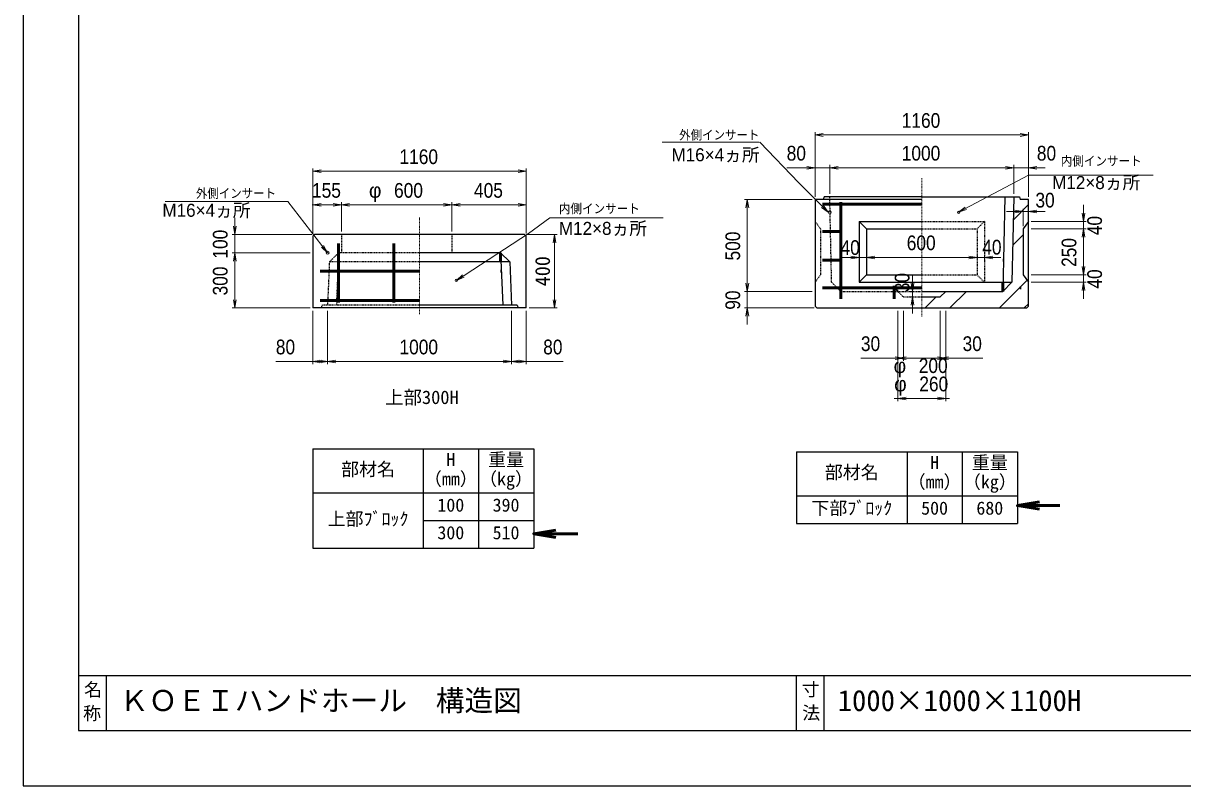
# Model space of a CAD drawing. Units: millimetres, scale not verified. Extents: x -210 to 210, y -148 to 148.
# Drawn here: x -210 to 0, y -148.5 to -10.3 of the extents above; entities that cross this region are included whole.
import ezdxf
from ezdxf.enums import TextEntityAlignment as Align

# ---------------------------------------------------------------- set-up
doc = ezdxf.new("R2010")
doc.units = ezdxf.units.MM
doc.linetypes.add('USER1', pattern=[12.95, 6.35, -3.175, 0.25, -3.175])
doc.linetypes.add('USER2', pattern=[4.7625, 3.175, -1.5875])
doc.layers.add('0-0', color=7, linetype='Continuous')
for name, color, linetype, lineweight in [('0-1_0', 9, 'Continuous', 25), ('0-2_dims', 2, 'Continuous', 13), ('0-3_pen1実線', 4, 'Continuous', 13), ('0-4_pen2実線', 3, 'Continuous', 13), ('0-5_pen3実線', 7, 'Continuous', 25), ('0-6_pen4実線', 6, 'Continuous', 25), ('0-7_pen1一点', 4, 'USER1', 13), ('0-8_pen2破線', 3, 'USER2', 25), ('0-9_鉄筋１', 7, 'Continuous', 50), ('0-A_鉄筋２', 7, 'Continuous', 50)]:
    doc.layers.add(name, color=color, linetype=linetype, lineweight=lineweight)
doc.styles.add('ＭＳ ゴシック', font='')
doc.styles.add('ＭＳ Ｐゴシック', font='')
doc.styles.get('ＭＳ ゴシック').set_extended_font_data('MS Gothic')
doc.styles.get('ＭＳ Ｐゴシック').set_extended_font_data('MS PGothic')

# ---------------------------------------------------------------- blocks, each defined once
blk = doc.blocks.new('部分図 1')
at = {"layer": '0-1_0'}
blk.add_lwpolyline([(0, 0), (12600, 0), (12600, 8910), (0, 8910)], close=True, dxfattribs=at)
at = {"layer": '0-2_dims'}
for p, q in [((4302, 3202), (4302, 3552.21)), ((5462, 3537.21), (4302, 3537.21)), ((5462, 3202), (5462, 3552.21)), ((1573.43, 3002), (1573.43, 3355.21)), ((2733.43, 3340.21), (1573.43, 3340.21)), ((2733.43, 3002), (2733.43, 3355.21)), ((4302, 3359.17), (4147.91, 3359.17)), ((4302, 3202), (4302, 3374.17)), ((4302, 3359.17), (4382, 3359.17)), ((4382, 3217), (4382, 3374.17)), ((4382, 3217), (4382, 3374.17)), ((4382, 3359.17), (4472, 3359.17)), ((4382, 3359.17), (5382, 3359.17)), ((5382, 3359.17), (5292, 3359.17)), ((5382, 3217), (5382, 3374.17)), ((5382, 3217), (5382, 3374.17)), ((5382, 3359.17), (5462, 3359.17)), ((5462, 3202), (5462, 3374.17)), ((5462, 3359.17), (5552, 3359.17)), ((1573.43, 3157.26), (1569.11, 3157.26)), ((1573.43, 3002), (1573.43, 3172.26)), ((1728.43, 3157.26), (1573.43, 3157.26)), ((1728.43, 3012), (1728.43, 3172.26)), ((1728.43, 3012), (1728.43, 3172.26)), ((1728.43, 3157.26), (1732.74, 3157.26)), ((1728.43, 3157.26), (2328.43, 3157.26)), ((2328.43, 3012), (2328.43, 3172.26)), ((2328.43, 3012), (2328.43, 3172.26)), ((2328.43, 3157.26), (2733.43, 3157.26)), ((2733.43, 3002), (2733.43, 3172.26)), ((4287, 3187), (3919, 3187)), ((3934, 2687), (3934, 3187)), ((5760.74, 3067), (5760.74, 3157)), ((1149.43, 2997), (1149.43, 3087)), ((5432, 3121.11), (5342, 3121.11)), ((5432, 3042), (5432, 3136.11)), ((5432, 3121.11), (5462, 3121.11)), ((5462, 3082), (5462, 3136.11)), ((5462, 3121.11), (5552, 3121.11)), ((5477, 3067), (5775.74, 3067)), ((5477, 3027), (5775.74, 3027)), ((5477, 3027), (5775.74, 3027)), ((5760.74, 3027), (5760.74, 3067)), ((5760.74, 3027), (5760.74, 2937)), ((5760.74, 3027), (5760.74, 2777)), ((1568.43, 2997), (1134.43, 2997)), ((1149.43, 2897), (1149.43, 2997)), ((1558.43, 2897), (1134.43, 2897)), ((1558.43, 2897), (1134.43, 2897)), ((1149.43, 2897), (1149.43, 2597)), ((1149.43, 2897), (1149.43, 2807)), ((4542, 2872), (4452, 2872)), ((4542, 2872), (4542, 2857)), ((4582, 2872), (4542, 2872)), ((4582, 2872), (4582, 2887)), ((4582, 2872), (4582, 2857)), ((4582, 2872), (4672, 2872)), ((4582, 2872), (5182, 2872)), ((5182, 2872), (5092, 2872)), ((5182, 2872), (5182, 2887)), ((5182, 2887), (5182, 2857)), ((5182, 2872), (5222, 2872)), ((5222, 2887), (5222, 2857)), ((5222, 2872), (5312, 2872)), ((5760.74, 2777), (5760.74, 2867)), ((3934, 2687), (3934, 2777)), ((4832, 2687), (4832, 2777)), ((5477, 2777), (5775.74, 2777)), ((5477, 2777), (5775.74, 2777)), ((5760.74, 2777), (5760.74, 2737)), ((5477, 2737), (5775.74, 2737)), ((5760.74, 2737), (5760.74, 2647)), ((4287, 2687), (3919, 2687)), ((4287, 2687), (3919, 2687)), ((3934, 2687), (3934, 2597)), ((4832, 2687), (4817, 2687)), ((4832, 2657), (4817, 2657)), ((4832, 2657), (4832, 2687)), ((4832, 2657), (4832, 2567)), ((1558.43, 2597), (1134.43, 2597)), ((4297, 2597), (3919, 2597)), ((3934, 2597), (3934, 2507)), ((1573.43, 2582), (1573.43, 2291)), ((1653.43, 2582), (1653.43, 2291)), ((1653.43, 2582), (1653.43, 2291)), ((2653.43, 2582), (2653.43, 2291)), ((2653.43, 2582), (2653.43, 2291)), ((2733.43, 2582), (2733.43, 2291)), ((4752, 2582), (4752, 2309)), ((4752, 2582), (4752, 2090)), ((4782, 2582), (4782, 2309)), ((4782, 2582), (4782, 2309)), ((4982, 2582), (4982, 2309)), ((4982, 2582), (4982, 2309)), ((5012, 2582), (5012, 2309)), ((5012, 2582), (5012, 2090)), ((1653.43, 2306), (2653.43, 2306)), ((4782, 2324), (4692, 2324)), ((4782, 2324), (4982, 2324)), ((4982, 2324), (5072, 2324)), ((4752, 2105), (4732, 2105)), ((4752, 2105), (5012, 2105)), ((5012, 2105), (5032, 2105))]:
    blk.add_line(p, q, dxfattribs=at)
at = {"layer": '0-2_dims', "lineweight": 18}
for p, q in [((3999.12, 3497.43), (3470.73, 3497.43)), ((5521.9, 3318.8), (6138.37, 3318.8)), ((1392.57, 3174.91), (771.1, 3174.91)), ((2860.85, 3087.28), (3477.32, 3087.28)), ((2738.43, 2997), (2901.43, 2997)), ((2886.43, 2997), (2886.43, 2597)), ((2748.43, 2597), (2901.43, 2597))]:
    blk.add_line(p, q, dxfattribs=at)
at = {"layer": '0-2_dims', "lineweight": 50}
for p, q in [((5401.61, 1523.5), (5632, 1523.5)), ((2773.43, 1370.2), (3014, 1370.2))]:
    blk.add_line(p, q, dxfattribs=at)
at = {"layer": '0-2_dims'}
for points in [[(4347, 3544.71), (4302, 3537.21), (4347, 3529.71)], [(5417, 3529.71), (5462, 3537.21), (5417, 3544.71)], [(4374, 3117), (4213.85, 3277.15), (4001.97, 3497.43)], [(1618.43, 3347.71), (1573.43, 3340.21), (1618.43, 3332.71)], [(2688.43, 3332.71), (2733.43, 3340.21), (2688.43, 3347.71)], [(4257, 3351.67), (4302, 3359.17), (4257, 3366.67)], [(4427, 3366.67), (4382, 3359.17), (4427, 3351.67)], [(4427, 3366.67), (4382, 3359.17), (4427, 3351.67)], [(5337, 3351.67), (5382, 3359.17), (5337, 3366.67)], [(5337, 3351.67), (5382, 3359.17), (5337, 3366.67)], [(5507, 3366.67), (5462, 3359.17), (5507, 3351.67)], [(5082, 3117), (5462, 3318.8), (5537.45, 3318.8)], [(1653.43, 2897), (1437.57, 3174.91), (1392.57, 3174.91)], [(1618.43, 3164.76), (1573.43, 3157.26), (1618.43, 3149.76)], [(1683.43, 3149.76), (1728.43, 3157.26), (1683.43, 3164.76)], [(1773.43, 3164.76), (1728.43, 3157.26), (1773.43, 3149.76)], [(2283.43, 3149.76), (2328.43, 3157.26), (2283.43, 3164.76)], [(2373.43, 3164.76), (2328.43, 3157.26), (2373.43, 3149.76)], [(2688.43, 3149.76), (2733.43, 3157.26), (2688.43, 3164.76)], [(3941.5, 3142), (3934, 3187), (3926.5, 3142)], [(4336.88, 3143.52), (4374, 3117), (4347.48, 3154.12)], [(2353.43, 2747), (2744.57, 3002), (2860.85, 3087.28)], [(5118.23, 3144.73), (5082, 3117), (5125.26, 3131.48)], [(5387, 3113.61), (5432, 3121.11), (5387, 3128.61)], [(5507, 3128.61), (5462, 3121.11), (5507, 3113.61)], [(5753.24, 3112), (5760.74, 3067), (5768.24, 3112)], [(1141.93, 3042), (1149.43, 2997), (1156.93, 3042)], [(5768.24, 2982), (5760.74, 3027), (5753.24, 2982)], [(5768.24, 2982), (5760.74, 3027), (5753.24, 2982)], [(1619.9, 2927.94), (1653.43, 2897), (1631.75, 2937.14)], [(1156.93, 2852), (1149.43, 2897), (1141.93, 2852)], [(1156.93, 2852), (1149.43, 2897), (1141.93, 2852)], [(4497, 2864.5), (4542, 2872), (4497, 2879.5)], [(4627, 2879.5), (4582, 2872), (4627, 2864.5)], [(4627, 2879.5), (4582, 2872), (4627, 2864.5)], [(5137, 2864.5), (5182, 2872), (5137, 2879.5)], [(5137, 2864.5), (5182, 2872), (5137, 2879.5)], [(5267, 2879.5), (5222, 2872), (5267, 2864.5)], [(2387.03, 2777.86), (2353.43, 2747), (2395.22, 2765.29)], [(5753.24, 2822), (5760.74, 2777), (5768.24, 2822)], [(5753.24, 2822), (5760.74, 2777), (5768.24, 2822)], [(3926.5, 2732), (3934, 2687), (3941.5, 2732)], [(3926.5, 2732), (3934, 2687), (3941.5, 2732)], [(4824.5, 2732), (4832, 2687), (4839.5, 2732)], [(5768.24, 2692), (5760.74, 2737), (5753.24, 2692)], [(4839.5, 2612), (4832, 2657), (4824.5, 2612)], [(1141.93, 2642), (1149.43, 2597), (1156.93, 2642)], [(3941.5, 2552), (3934, 2597), (3926.5, 2552)], [(4737, 2316.5), (4782, 2324), (4737, 2331.5)], [(4737, 2316.5), (4782, 2324), (4737, 2331.5)], [(4797, 2331.5), (4752, 2324), (4797, 2316.5)], [(4967, 2316.5), (5012, 2324), (4967, 2331.5)], [(5027, 2331.5), (4982, 2324), (5027, 2316.5)], [(5027, 2331.5), (4982, 2324), (5027, 2316.5)], [(1653.43, 2306), (1573.43, 2306), (1372.6, 2306)], [(1618.43, 2313.5), (1573.43, 2306), (1618.43, 2298.5)], [(1608.43, 2298.5), (1653.43, 2306), (1608.43, 2313.5)], [(1698.43, 2313.5), (1653.43, 2306), (1698.43, 2298.5)], [(2608.43, 2298.5), (2653.43, 2306), (2608.43, 2313.5)], [(2698.43, 2313.5), (2653.43, 2306), (2698.43, 2298.5)], [(2653.43, 2306), (2733.43, 2306), (2934.25, 2306)], [(2688.43, 2298.5), (2733.43, 2306), (2688.43, 2313.5)], [(4782, 2324), (4752, 2324), (4551.18, 2324)], [(4982, 2324), (5012, 2324), (5212.82, 2324)], [(4797, 2112.5), (4752, 2105), (4797, 2097.5)], [(4967, 2097.5), (5012, 2105), (4967, 2112.5)]]:
    blk.add_lwpolyline(points, dxfattribs=at)
at = {"layer": '0-2_dims', "lineweight": 18}
for points in [[(2893.93, 2952), (2886.43, 2997), (2878.93, 2952)], [(2878.93, 2642), (2886.43, 2597), (2893.93, 2642)]]:
    blk.add_lwpolyline(points, dxfattribs=at)
at = {"layer": '0-2_dims', "lineweight": 50}
for points in [[(5521.61, 1543.5), (5401.61, 1523.5), (5521.61, 1503.5)], [(2893.43, 1390.2), (2773.43, 1370.2), (2893.43, 1350.2)]]:
    blk.add_lwpolyline(points, dxfattribs=at)
at = {"layer": '0-3_pen1実線'}
for p, q in [((5379.3, 3076.57), (5462, 3159.26)), ((5376.34, 2938.9), (5432, 2994.56)), ((5303.85, 2597), (5454.22, 2747.37)), ((4899.74, 2597), (4959.74, 2657)), ((5034.44, 2597), (5124.44, 2687)), ((5438.55, 2597), (5462, 2620.45))]:
    blk.add_line(p, q, dxfattribs=at)
at = {"layer": '0-4_pen2実線'}
for centre, radius in [((4382, 3117), 8), ((5082, 3117), 6), ((1653.43, 2897), 8), ((2353.43, 2747), 6)]:
    blk.add_circle(centre, radius, dxfattribs=at)
at = {"layer": '0-5_pen3実線'}
for p, q in [((4302, 3187), (4302, 2607)), ((4882, 3187), (4302, 3187)), ((4352, 3202), (4347, 3187)), ((5333.08, 3202), (5322, 2687)), ((5382, 3202), (5372, 2737)), ((5412, 3202), (5417, 3187)), ((5462, 3187), (5417, 3187)), ((5462, 3187), (5417, 3187)), ((5462, 2607), (5462, 3187)), ((4542, 3067), (4882, 3067)), ((4542, 3067), (4582, 3027)), ((4542, 3067), (4542, 2737)), ((4582, 3027), (4882, 3027)), ((4582, 3027), (4582, 2777)), ((5462, 3067), (5432, 3027)), ((5432, 3027), (5432, 2777)), ((1573.43, 2987), (1583.43, 2997)), ((1573.43, 2987), (1573.43, 2597)), ((2723.43, 2997), (1583.43, 2997)), ((2733.43, 2987), (2723.43, 2997)), ((2733.43, 2597), (2733.43, 2987)), ((2593.43, 2897), (2153.43, 2897)), ((2643.43, 2847), (2153.43, 2847)), ((2593.43, 2897), (2643.43, 2847)), ((2593.43, 2897), (2604.92, 2612)), ((2643.43, 2847), (2653.43, 2612)), ((4582, 2777), (4542, 2737)), ((4582, 2777), (4882, 2777)), ((5432, 2777), (5462, 2737)), ((4542, 2737), (5372, 2737)), ((5372, 2737), (5322, 2687)), ((4882, 2687), (5322, 2687)), ((4882, 2687), (5322, 2687)), ((4882, 2657), (4982, 2657)), ((4882, 2657), (4982, 2657)), ((4982, 2657), (5012, 2687)), ((2733.43, 2597), (1573.43, 2597)), ((2683.43, 2612), (2153.43, 2612)), ((2683.43, 2612), (2688.43, 2597)), ((4302, 2607), (4312, 2597)), ((4312, 2597), (5452, 2597)), ((5462, 2607), (5452, 2597)), ((2173.43, 1832.38), (2173.43, 1292.38)), ((2473.43, 1832.38), (2473.43, 1292.38)), ((4801.61, 1816), (4801.61, 1426)), ((5101.61, 1816), (5101.61, 1426)), ((1573.43, 1592.38), (2773.43, 1592.38)), ((4201.61, 1576), (5401.61, 1576)), ((2173.43, 1442.38), (2773.43, 1442.38)), ((450, 600), (450, 300)), ((4350, 600), (4350, 300))]:
    blk.add_line(p, q, dxfattribs=at)
for points in [[(4882, 3202), (4352, 3202), (4347, 3187)], [(4882, 3202), (5412, 3202), (5417, 3187)]]:
    blk.add_lwpolyline(points, dxfattribs=at)
at = {"layer": '0-6_pen4実線'}
for p, q in [((1573.43, 1832.38), (2773.43, 1832.38)), ((1573.43, 1832.38), (1573.43, 1292.38)), ((2773.43, 1832.38), (2773.43, 1292.38)), ((4201.61, 1816), (5401.61, 1816)), ((4201.61, 1816), (4201.61, 1426)), ((5401.61, 1816), (5401.61, 1426)), ((4201.61, 1426), (5401.61, 1426)), ((1573.43, 1292.38), (2773.43, 1292.38)), ((300, 600), (12300, 600)), ((4200, 600), (4200, 300))]:
    blk.add_line(p, q, dxfattribs=at)
blk.add_lwpolyline([(300, 300), (12300, 300), (12300, 8610), (300, 8610)], close=True, dxfattribs=at)
at = {"layer": '0-7_pen1一点'}
for p, q in [((4882, 3302), (4882, 2551.58)), ((2153.43, 2564), (2153.43, 3090.67))]:
    blk.add_line(p, q, dxfattribs=at)
at = {"layer": '0-8_pen2破線'}
for p, q in [((4392, 2737), (4382, 3202)), ((4302, 3067), (4332, 3027)), ((4332, 3027), (4332, 2777)), ((4882, 3067), (5222, 3067)), ((4882, 3027), (5182, 3027)), ((5222, 3067), (5182, 3027)), ((5182, 3027), (5182, 2777)), ((5222, 3067), (5222, 2737)), ((5432, 3027), (5432, 2777)), ((1728.43, 2997), (1728.43, 2897)), ((2328.43, 2997), (2328.43, 2897)), ((1663.43, 2847), (1653.43, 2612)), ((1663.43, 2847), (1713.43, 2897)), ((2153.43, 2847), (1663.43, 2847)), ((1713.43, 2897), (1701.29, 2611.92)), ((2153.43, 2897), (1713.43, 2897)), ((4332, 2777), (4302, 2737)), ((4882, 2777), (5182, 2777)), ((5182, 2777), (5222, 2737)), ((4442, 2687), (4392, 2737)), ((4442, 2687), (4882, 2687)), ((4782, 2657), (4752, 2687)), ((4782, 2657), (4882, 2657)), ((1623.43, 2612), (1618.43, 2597)), ((2153.43, 2612), (1623.43, 2612))]:
    blk.add_line(p, q, dxfattribs=at)
at = {"layer": '0-9_鉄筋１'}
for p, q in [((4442, 2687), (4442, 3172)), ((4442, 3162), (4882, 3162)), ((1713.43, 2897), (1713.43, 2627)), ((2013.43, 2897), (2013.43, 2627)), ((2593.43, 2897), (2593.43, 2847)), ((1713.43, 2797), (2153.43, 2797)), ((4732, 2717), (4732, 2687)), ((5322, 2687), (5322, 2737)), ((4442, 2707), (4882, 2707)), ((1713.43, 2637), (2153.43, 2637))]:
    blk.add_line(p, q, dxfattribs=at)
at = {"layer": '0-A_鉄筋２'}
for p, q in [((4442, 3162), (4342, 3162)), ((4442, 3012), (4342, 3012)), ((1713.43, 2897), (1713.43, 2947)), ((2013.43, 2897), (2013.43, 2947)), ((4442, 2857), (4342, 2857)), ((5322, 2857), (5325.66, 2857)), ((1713.43, 2797), (1613.43, 2797)), ((2593.43, 2797), (2597.46, 2797)), ((4442, 2707), (4342, 2707)), ((4442, 2687), (4442, 2647)), ((4732, 2687), (4732, 2647)), ((5322, 2707), (5322.43, 2707)), ((5413.85, 2707), (5422, 2707)), ((1713.43, 2637), (1613.43, 2637))]:
    blk.add_line(p, q, dxfattribs=at)
at = {"layer": '0-2_dims', "color": 7, "style": 'ＭＳ Ｐゴシック', "width": 0.9}
for s, height, p in [('1160', 79.98, (4772.91, 3552.21)), ('外側インサート', 50.68, (3563.8, 3497.43)), ('80', 79.98, (4147.91, 3374.17)), ('1000', 79.98, (4772.91, 3374.17)), ('80', 79.98, (5507, 3374.17)), ('1160', 79.98, (2044.33, 3355.21)), ('内側インサート', 51.2, (5636.74, 3355.21)), ('155', 79.98, (1569.11, 3172.26)), ('600', 79.98, (2014.79, 3172.26)), ('405', 79.98, (2449.11, 3172.26)), ('外側インサート', 50.68, (938.28, 3180.19)), ('30', 79.98, (5499.24, 3119.07)), ('内側インサート', 51.2, (2910.14, 3096.46)), ('40', 79.98, (4440.45, 2861.45)), ('600', 79.98, (4800.18, 2887)), ('40', 79.98, (5210.45, 2863.45)), ('80', 79.98, (1372.6, 2321)), ('1000', 79.98, (2044.33, 2321)), ('80', 79.98, (2825.16, 2321)), ('30', 79.98, (4551.18, 2339)), ('30', 79.98, (5103.73, 2339)), ('200', 79.98, (4865.36, 2219.45)), ('260', 79.98, (4868.36, 2120))]:
    blk.add_text(s, height=height, dxfattribs=at).set_placement(p, align=Align.BOTTOM_LEFT)
at = {"layer": '0-2_dims', "color": 7, "style": 'ＭＳ Ｐゴシック'}
for s, height, p in [('M16×4ヵ所', 70.81, (3522.03, 3373)), ('M12×8ヵ所', 70.81, (5590.17, 3222.21)), ('φ', 79.98, (1878.43, 3172.26)), ('M16×4ヵ所', 70.81, (756.48, 3071.47)), ('M12×8ヵ所', 70.81, (2910.57, 2973)), ('φ', 79.98, (4729, 2219.45)), ('φ', 79.98, (4732, 2120))]:
    blk.add_text(s, height=height, dxfattribs=at).set_placement(p, align=Align.BOTTOM_LEFT)
at = {"layer": '0-2_dims', "color": 7, "style": 'ＭＳ Ｐゴシック', "width": 0.9}
for s, p in [('40', (5884.83, 2992.45)), ('100', (1134.43, 2865.18)), ('500', (3919, 2855.18)), ('250', (5745.74, 2820.18)), ('300', (1134.43, 2665.18)), ('30', (4838.93, 2682.45)), ('40', (5884.83, 2702.45)), ('90', (3919, 2587.45))]:
    blk.add_text(s, height=79.98, rotation=90, dxfattribs=at).set_placement(p, align=Align.BOTTOM_LEFT)
at = {"layer": '0-2_dims', "color": 7, "style": 'ＭＳ ゴシック'}
blk.add_text('400', height=80.65, rotation=90, dxfattribs=at).set_placement((2885.93, 2714.5), align=Align.BOTTOM_LEFT)
at = {"layer": '0-5_pen3実線', "style": 'ＭＳ ゴシック'}
for s, height, p in [('上部300H', 73.31, (1966.43, 2053)), ('部材名', 71.47, (1727.2, 1663.64)), ('H', 71.47, (2299.05, 1716.13)), ('重量', 71.47, (2525.95, 1716.14)), ('H', 71.47, (4927.24, 1699.75)), ('重量', 71.47, (5154.13, 1699.76)), ('（mm）', 71.49, (2177.16, 1611.12)), ('（kg）', 71.49, (2477.16, 1611.12)), ('部材名', 71.47, (4355.39, 1647.26)), ('（mm）', 71.49, (4805.35, 1594.74)), ('（kg）', 71.49, (5105.35, 1594.74)), ('100', 71.47, (2250.31, 1468.64)), ('390', 71.44, (2550.34, 1468.66)), ('下部ﾌﾞﾛｯｸ', 71.48, (4282.25, 1452.25)), ('500', 71.47, (4878.5, 1452.26)), ('680', 71.48, (5178.49, 1452.25)), ('上部ﾌﾞﾛｯｸ', 71.48, (1654.07, 1393.63)), ('300', 71.47, (2250.32, 1318.64)), ('510', 71.44, (2550.34, 1318.66)), ('名', 71.47, (330.86, 466.05)), ('寸', 71.38, (4229.1, 466.63)), ('ＫＯＥＩハンドホール\u3000構造図', 114.4, (525, 372)), ('1000×1000×1100H', 114.4, (4425, 372.01)), ('法', 71.44, (4232.55, 339.37)), ('称', 71.43, (325.72, 337.31))]:
    blk.add_text(s, height=height, dxfattribs=at).set_placement(p, align=Align.BOTTOM_LEFT)

msp = doc.modelspace()

# ---------------------------------------------------------------- block references
at = {"layer": '0-0', "xscale": 0.0333333, "yscale": 0.0333333}
msp.add_blockref('部分図 1', (-210, -148.5), dxfattribs=at)

doc.saveas('drawing.dxf')
